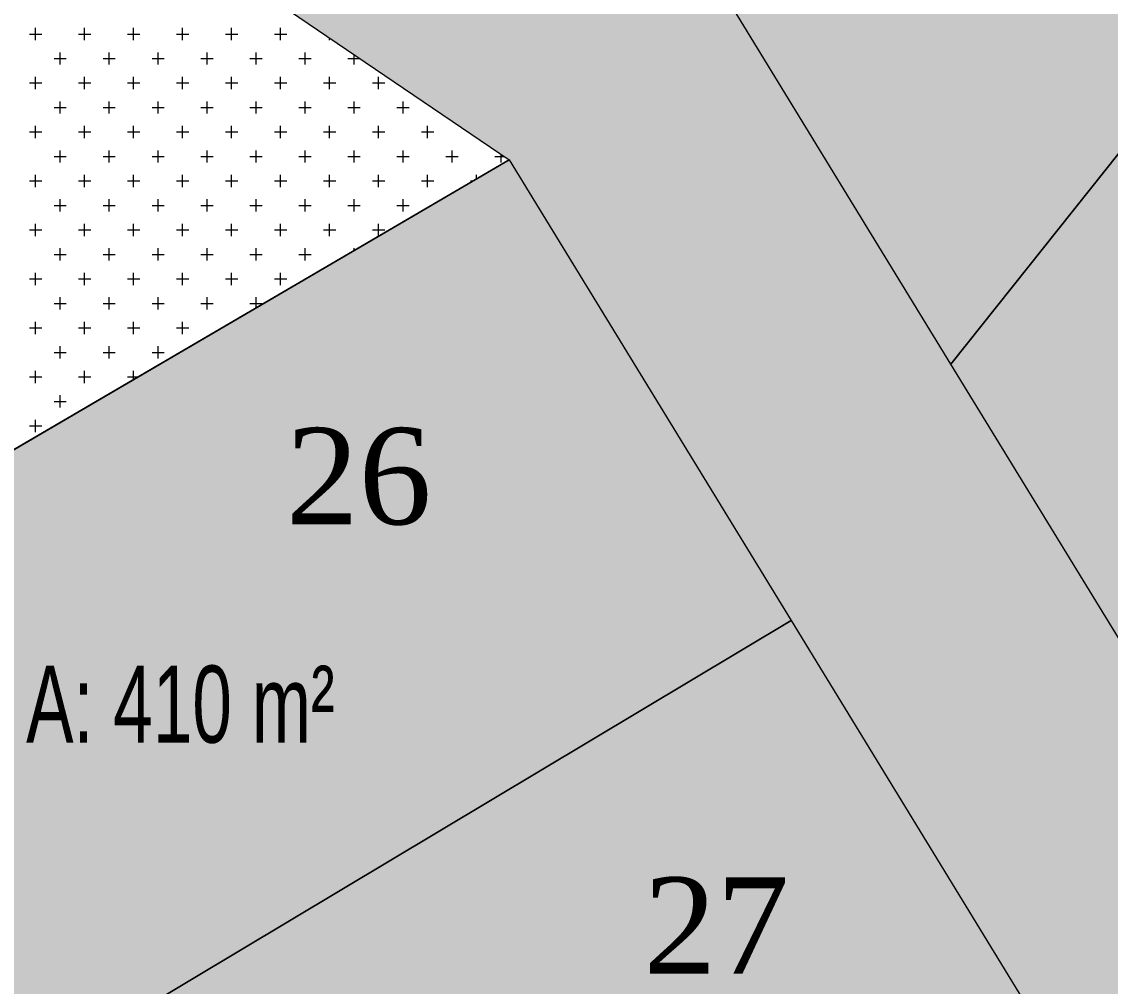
# Model space of a CAD drawing. Header units: metres. Extents: x 476631 to 477421, y 4483749 to 4484052.
# Drawn here: x 477147.69 to 477175.91, y 4483899.54 to 4483924.55 of the extents above; entities that cross this region are included whole.
import ezdxf

# ---------------------------------------------------------------- set-up
doc = ezdxf.new("R2010")
doc.units = ezdxf.units.M
for name, color, linetype, lineweight in [('M2', 1, 'Continuous', 25), ('PL_SAĞLIK', 150, 'Continuous', 0), ('serbest', 10, 'Continuous', 0), ('TK_PARSEL', 1, 'Continuous', 0)]:
    doc.layers.add(name, color=color, linetype=linetype, lineweight=lineweight)
doc.styles.add('M2', font='', dxfattribs={"width": 0.9, "height": 12})
doc.styles.get("Standard").update_dxf_attribs({"font": 'TimesNewRoman.ttf'})
doc.styles.get('M2').set_extended_font_data('Swis721 LtCn BT')

msp = doc.modelspace()

# ---------------------------------------------------------------- hatches: boundary and pattern name
at = {"layer": 'serbest', "true_color": 0x636466}
h = msp.add_hatch(color=251, dxfattribs=at)
h.dxf.hatch_style = 1
h.paths.add_polyline_path([(477140.016, 4483943.219), (477127.275, 4483951.87), (477114.535, 4483960.521), (477101.794, 4483969.172), (477094.763, 4483973.947), (477092.721, 4483966.873), (477160.327, 4483920.965), (477165.51, 4483925.907), (477152.839, 4483934.511), (477145.659, 4483939.386)])
at = {"layer": 'serbest'}
h = msp.add_hatch(color=4, dxfattribs=at)
h.dxf.hatch_style = 1
h.paths.add_polyline_path([(477191.73, 4483940.753), (477188.62, 4483941.476), (477183.67, 4483943.856), (477181, 4483947.946), (477176.753, 4483941.966), (477165.51, 4483925.907), (477171.772, 4483915.672)])
h = msp.add_hatch(color=4, dxfattribs=at)
h.dxf.hatch_style = 1
h.paths.add_polyline_path([(477203.77, 4483934.526), (477201.83, 4483938.406), (477191.73, 4483940.753), (477171.772, 4483915.672), (477178.031, 4483905.45)])
at = {"layer": 'serbest', "true_color": 0x636466}
h = msp.add_hatch(color=251, dxfattribs=at)
h.dxf.hatch_style = 1
h.paths.add_polyline_path([(477178.031, 4483905.45), (477171.772, 4483915.672), (477165.51, 4483925.907), (477160.327, 4483920.965), (477167.634, 4483909.023), (477173.898, 4483898.786), (477182.448, 4483884.811), (477190.837, 4483875.132), (477191.216, 4483887.727), (477188.456, 4483888.406), (477184.289, 4483895.215), (477184.289, 4483895.215)])
at = {"layer": 'serbest'}
h = msp.add_hatch(color=14, dxfattribs=at)
h.dxf.hatch_style = 1
h.paths.add_polyline_path([(477167.634, 4483909.023), (477160.327, 4483920.965), (477135.288, 4483906.324), (477142.628, 4483894.058)])
h = msp.add_hatch(color=14, dxfattribs=at)
h.dxf.hatch_style = 1
h.paths.add_polyline_path([(477173.898, 4483898.786), (477167.634, 4483909.023), (477142.748, 4483894.131), (477149.012, 4483883.894), (477159.309, 4483890.056)])

# ---------------------------------------------------------------- linework, layer by layer
at = {"layer": 'PL_SAĞLIK'}
for p, q in [((477092.721, 4483966.873), (477160.327, 4483920.965)), ((477160.327, 4483920.965), (477094.387, 4483882.428))]:
    msp.add_line(p, q, dxfattribs=at)
at = {"layer": 'PL_SAĞLIK', "linetype": 'Continuous'}
for p, q in [((477148.049, 4483924.071), (477148.049, 4483924.389)), ((477149.319, 4483924.071), (477149.319, 4483924.389)), ((477150.589, 4483924.071), (477150.589, 4483924.389)), ((477151.859, 4483924.071), (477151.859, 4483924.389)), ((477153.129, 4483924.071), (477153.129, 4483924.389)), ((477154.399, 4483924.071), (477154.399, 4483924.389)), ((477147.89, 4483924.23), (477148.208, 4483924.23)), ((477149.16, 4483924.23), (477149.478, 4483924.23)), ((477150.43, 4483924.23), (477150.748, 4483924.23)), ((477151.7, 4483924.23), (477152.018, 4483924.23)), ((477152.97, 4483924.23), (477153.288, 4483924.23)), ((477154.24, 4483924.23), (477154.558, 4483924.23)), ((477155.51, 4483924.23), (477155.519, 4483924.23)), ((477155.669, 4483924.071), (477155.669, 4483924.128)), ((477148.684, 4483923.436), (477148.684, 4483923.754)), ((477149.954, 4483923.436), (477149.954, 4483923.754)), ((477151.224, 4483923.436), (477151.224, 4483923.754)), ((477152.494, 4483923.436), (477152.494, 4483923.754)), ((477153.764, 4483923.436), (477153.764, 4483923.754)), ((477155.034, 4483923.436), (477155.034, 4483923.754)), ((477148.525, 4483923.595), (477148.843, 4483923.595)), ((477149.795, 4483923.595), (477150.113, 4483923.595)), ((477151.065, 4483923.595), (477151.383, 4483923.595)), ((477152.335, 4483923.595), (477152.653, 4483923.595)), ((477153.605, 4483923.595), (477153.923, 4483923.595)), ((477154.875, 4483923.595), (477155.193, 4483923.595)), ((477156.145, 4483923.595), (477156.454, 4483923.595)), ((477156.304, 4483923.436), (477156.304, 4483923.697)), ((477147.89, 4483922.96), (477148.208, 4483922.96)), ((477148.049, 4483922.801), (477148.049, 4483923.119)), ((477149.16, 4483922.96), (477149.478, 4483922.96)), ((477149.319, 4483922.801), (477149.319, 4483923.119)), ((477150.43, 4483922.96), (477150.748, 4483922.96)), ((477150.589, 4483922.801), (477150.589, 4483923.119)), ((477151.7, 4483922.96), (477152.018, 4483922.96)), ((477151.859, 4483922.801), (477151.859, 4483923.119)), ((477152.97, 4483922.96), (477153.288, 4483922.96)), ((477153.129, 4483922.801), (477153.129, 4483923.119)), ((477154.24, 4483922.96), (477154.558, 4483922.96)), ((477154.399, 4483922.801), (477154.399, 4483923.119)), ((477155.51, 4483922.96), (477155.828, 4483922.96)), ((477155.669, 4483922.801), (477155.669, 4483923.119)), ((477156.78, 4483922.96), (477157.098, 4483922.96)), ((477156.939, 4483922.801), (477156.939, 4483923.119)), ((477148.525, 4483922.325), (477148.843, 4483922.325)), ((477148.684, 4483922.166), (477148.684, 4483922.484)), ((477149.795, 4483922.325), (477150.113, 4483922.325)), ((477149.954, 4483922.166), (477149.954, 4483922.484)), ((477151.065, 4483922.325), (477151.383, 4483922.325)), ((477151.224, 4483922.166), (477151.224, 4483922.484)), ((477152.335, 4483922.325), (477152.653, 4483922.325)), ((477152.494, 4483922.166), (477152.494, 4483922.484)), ((477153.605, 4483922.325), (477153.923, 4483922.325)), ((477153.764, 4483922.166), (477153.764, 4483922.484)), ((477154.875, 4483922.325), (477155.193, 4483922.325)), ((477155.034, 4483922.166), (477155.034, 4483922.484)), ((477156.145, 4483922.325), (477156.463, 4483922.325)), ((477156.304, 4483922.166), (477156.304, 4483922.484)), ((477157.415, 4483922.325), (477157.733, 4483922.325)), ((477157.574, 4483922.166), (477157.574, 4483922.484)), ((477148.049, 4483921.531), (477148.049, 4483921.849)), ((477149.319, 4483921.531), (477149.319, 4483921.849)), ((477150.589, 4483921.531), (477150.589, 4483921.849)), ((477151.859, 4483921.531), (477151.859, 4483921.849)), ((477153.129, 4483921.531), (477153.129, 4483921.849)), ((477154.399, 4483921.531), (477154.399, 4483921.849)), ((477155.669, 4483921.531), (477155.669, 4483921.849)), ((477156.939, 4483921.531), (477156.939, 4483921.849)), ((477158.209, 4483921.531), (477158.209, 4483921.849)), ((477147.89, 4483921.69), (477148.208, 4483921.69)), ((477149.16, 4483921.69), (477149.478, 4483921.69)), ((477150.43, 4483921.69), (477150.748, 4483921.69)), ((477151.7, 4483921.69), (477152.018, 4483921.69)), ((477152.97, 4483921.69), (477153.288, 4483921.69)), ((477154.24, 4483921.69), (477154.558, 4483921.69)), ((477155.51, 4483921.69), (477155.828, 4483921.69)), ((477156.78, 4483921.69), (477157.098, 4483921.69)), ((477158.05, 4483921.69), (477158.368, 4483921.69)), ((477159.479, 4483921.531), (477159.479, 4483921.541)), ((477148.684, 4483920.896), (477148.684, 4483921.214)), ((477149.954, 4483920.896), (477149.954, 4483921.214)), ((477151.224, 4483920.896), (477151.224, 4483921.214)), ((477152.494, 4483920.896), (477152.494, 4483921.214)), ((477153.764, 4483920.896), (477153.764, 4483921.214)), ((477155.034, 4483920.896), (477155.034, 4483921.214)), ((477156.304, 4483920.896), (477156.304, 4483921.214)), ((477157.574, 4483920.896), (477157.574, 4483921.214)), ((477158.844, 4483920.896), (477158.844, 4483921.214)), ((477148.525, 4483921.055), (477148.843, 4483921.055)), ((477149.795, 4483921.055), (477150.113, 4483921.055)), ((477151.065, 4483921.055), (477151.383, 4483921.055)), ((477152.335, 4483921.055), (477152.653, 4483921.055)), ((477153.605, 4483921.055), (477153.923, 4483921.055)), ((477154.875, 4483921.055), (477155.193, 4483921.055)), ((477156.145, 4483921.055), (477156.463, 4483921.055)), ((477157.415, 4483921.055), (477157.733, 4483921.055)), ((477158.685, 4483921.055), (477159.003, 4483921.055)), ((477159.955, 4483921.055), (477160.195, 4483921.055)), ((477160.114, 4483920.896), (477160.114, 4483921.11)), ((477147.89, 4483920.42), (477148.208, 4483920.42)), ((477148.049, 4483920.261), (477148.049, 4483920.579)), ((477149.16, 4483920.42), (477149.478, 4483920.42)), ((477149.319, 4483920.261), (477149.319, 4483920.579)), ((477150.43, 4483920.42), (477150.748, 4483920.42)), ((477150.589, 4483920.261), (477150.589, 4483920.579)), ((477151.7, 4483920.42), (477152.018, 4483920.42)), ((477151.859, 4483920.261), (477151.859, 4483920.579)), ((477152.97, 4483920.42), (477153.288, 4483920.42)), ((477153.129, 4483920.261), (477153.129, 4483920.579)), ((477154.24, 4483920.42), (477154.558, 4483920.42)), ((477154.399, 4483920.261), (477154.399, 4483920.579)), ((477155.51, 4483920.42), (477155.828, 4483920.42)), ((477155.669, 4483920.261), (477155.669, 4483920.579)), ((477156.78, 4483920.42), (477157.098, 4483920.42)), ((477156.939, 4483920.261), (477156.939, 4483920.579)), ((477158.05, 4483920.42), (477158.368, 4483920.42)), ((477158.209, 4483920.261), (477158.209, 4483920.579)), ((477159.32, 4483920.42), (477159.395, 4483920.42)), ((477159.479, 4483920.469), (477159.479, 4483920.579)), ((477148.525, 4483919.785), (477148.843, 4483919.785)), ((477148.684, 4483919.626), (477148.684, 4483919.944)), ((477149.795, 4483919.785), (477150.113, 4483919.785)), ((477149.954, 4483919.626), (477149.954, 4483919.944)), ((477151.065, 4483919.785), (477151.383, 4483919.785)), ((477151.224, 4483919.626), (477151.224, 4483919.944)), ((477152.335, 4483919.785), (477152.653, 4483919.785)), ((477152.494, 4483919.626), (477152.494, 4483919.944)), ((477153.605, 4483919.785), (477153.923, 4483919.785)), ((477153.764, 4483919.626), (477153.764, 4483919.944)), ((477154.875, 4483919.785), (477155.193, 4483919.785)), ((477155.034, 4483919.626), (477155.034, 4483919.944)), ((477156.145, 4483919.785), (477156.463, 4483919.785)), ((477156.304, 4483919.626), (477156.304, 4483919.944)), ((477157.415, 4483919.785), (477157.733, 4483919.785)), ((477157.574, 4483919.626), (477157.574, 4483919.944)), ((477148.049, 4483918.991), (477148.049, 4483919.309)), ((477149.319, 4483918.991), (477149.319, 4483919.309)), ((477150.589, 4483918.991), (477150.589, 4483919.309)), ((477151.859, 4483918.991), (477151.859, 4483919.309)), ((477153.129, 4483918.991), (477153.129, 4483919.309)), ((477154.399, 4483918.991), (477154.399, 4483919.309)), ((477155.669, 4483918.991), (477155.669, 4483919.309)), ((477156.939, 4483918.991), (477156.939, 4483919.309)), ((477147.89, 4483919.15), (477148.208, 4483919.15)), ((477149.16, 4483919.15), (477149.478, 4483919.15)), ((477150.43, 4483919.15), (477150.748, 4483919.15)), ((477151.7, 4483919.15), (477152.018, 4483919.15)), ((477152.97, 4483919.15), (477153.288, 4483919.15)), ((477154.24, 4483919.15), (477154.558, 4483919.15)), ((477155.51, 4483919.15), (477155.828, 4483919.15)), ((477156.78, 4483919.15), (477157.098, 4483919.15)), ((477148.684, 4483918.356), (477148.684, 4483918.674)), ((477149.954, 4483918.356), (477149.954, 4483918.674)), ((477151.224, 4483918.356), (477151.224, 4483918.674)), ((477152.494, 4483918.356), (477152.494, 4483918.674)), ((477153.764, 4483918.356), (477153.764, 4483918.674)), ((477155.034, 4483918.356), (477155.034, 4483918.674)), ((477156.304, 4483918.613), (477156.304, 4483918.674)), ((477148.525, 4483918.515), (477148.843, 4483918.515)), ((477149.795, 4483918.515), (477150.113, 4483918.515)), ((477151.065, 4483918.515), (477151.383, 4483918.515)), ((477152.335, 4483918.515), (477152.653, 4483918.515)), ((477153.605, 4483918.515), (477153.923, 4483918.515)), ((477154.875, 4483918.515), (477155.193, 4483918.515)), ((477147.89, 4483917.88), (477148.208, 4483917.88)), ((477148.049, 4483917.721), (477148.049, 4483918.039)), ((477149.16, 4483917.88), (477149.478, 4483917.88)), ((477149.319, 4483917.721), (477149.319, 4483918.039)), ((477150.43, 4483917.88), (477150.748, 4483917.88)), ((477150.589, 4483917.721), (477150.589, 4483918.039)), ((477151.7, 4483917.88), (477152.018, 4483917.88)), ((477151.859, 4483917.721), (477151.859, 4483918.039)), ((477152.97, 4483917.88), (477153.288, 4483917.88)), ((477153.129, 4483917.721), (477153.129, 4483918.039)), ((477154.24, 4483917.88), (477154.558, 4483917.88)), ((477154.399, 4483917.721), (477154.399, 4483918.039)), ((477148.525, 4483917.245), (477148.843, 4483917.245)), ((477148.684, 4483917.086), (477148.684, 4483917.404)), ((477149.795, 4483917.245), (477150.113, 4483917.245)), ((477149.954, 4483917.086), (477149.954, 4483917.404)), ((477151.065, 4483917.245), (477151.383, 4483917.245)), ((477151.224, 4483917.086), (477151.224, 4483917.404)), ((477152.335, 4483917.245), (477152.653, 4483917.245)), ((477152.494, 4483917.086), (477152.494, 4483917.404)), ((477153.605, 4483917.245), (477153.923, 4483917.245)), ((477153.764, 4483917.129), (477153.764, 4483917.404)), ((477148.049, 4483916.451), (477148.049, 4483916.769)), ((477149.319, 4483916.451), (477149.319, 4483916.769)), ((477150.589, 4483916.451), (477150.589, 4483916.769)), ((477151.859, 4483916.451), (477151.859, 4483916.769)), ((477153.129, 4483916.758), (477153.129, 4483916.769)), ((477147.89, 4483916.61), (477148.208, 4483916.61)), ((477149.16, 4483916.61), (477149.478, 4483916.61)), ((477150.43, 4483916.61), (477150.748, 4483916.61)), ((477151.7, 4483916.61), (477152.018, 4483916.61)), ((477148.684, 4483915.816), (477148.684, 4483916.134)), ((477149.954, 4483915.816), (477149.954, 4483916.134)), ((477151.224, 4483915.816), (477151.224, 4483916.134)), ((477148.525, 4483915.975), (477148.843, 4483915.975)), ((477149.795, 4483915.975), (477150.113, 4483915.975)), ((477151.065, 4483915.975), (477151.383, 4483915.975)), ((477147.89, 4483915.34), (477148.208, 4483915.34)), ((477148.049, 4483915.181), (477148.049, 4483915.499)), ((477149.16, 4483915.34), (477149.478, 4483915.34)), ((477149.319, 4483915.181), (477149.319, 4483915.499)), ((477150.43, 4483915.34), (477150.703, 4483915.34)), ((477150.589, 4483915.273), (477150.589, 4483915.499)), ((477148.525, 4483914.705), (477148.843, 4483914.705)), ((477148.684, 4483914.546), (477148.684, 4483914.864)), ((477148.049, 4483913.911), (477148.049, 4483914.229)), ((477147.89, 4483914.07), (477148.208, 4483914.07))]:
    msp.add_line(p, q, dxfattribs=at)
at = {"layer": 'serbest'}
msp.add_lwpolyline([(477135.288, 4483906.324), (477160.327, 4483920.965), (477167.634, 4483909.023), (477142.628, 4483894.058), (477135.288, 4483906.324)], dxfattribs=at)
at = {"layer": 'TK_PARSEL'}
for p, q in [((477191.73, 4483940.753), (477171.772, 4483915.672)), ((477171.772, 4483915.672), (477191.73, 4483940.753)), ((477171.772, 4483915.672), (477165.51, 4483925.907)), ((477135.285, 4483906.329), (477160.327, 4483920.965)), ((477160.327, 4483920.965), (477167.634, 4483909.023)), ((477178.031, 4483905.45), (477171.772, 4483915.672)), ((477171.772, 4483915.672), (477171.772, 4483915.672)), ((477167.634, 4483909.023), (477142.748, 4483894.131)), ((477142.748, 4483894.131), (477167.634, 4483909.023)), ((477167.634, 4483909.023), (477173.898, 4483898.786))]:
    msp.add_line(p, q, dxfattribs=at)

# ---------------------------------------------------------------- texts
at = {"layer": 'M2', "color": 14, "style": 'M2', "width": 0.9}
msp.add_text('A: 410 m²', height=2, dxfattribs=at).set_placement((477147.802, 4483905.856))
at = {"layer": 'serbest', "char_height": 2.5, "attachment_point": 1}
for s, insert in [('26', (477154.536, 4483914.019)), ('27', (477163.807, 4483902.368))]:
    msp.add_mtext_dynamic_manual_height_columns(s, width=11.84476, gutter_width=12.5, heights=[0], dxfattribs=dict(at, insert=insert))

doc.saveas('drawing.dxf')
